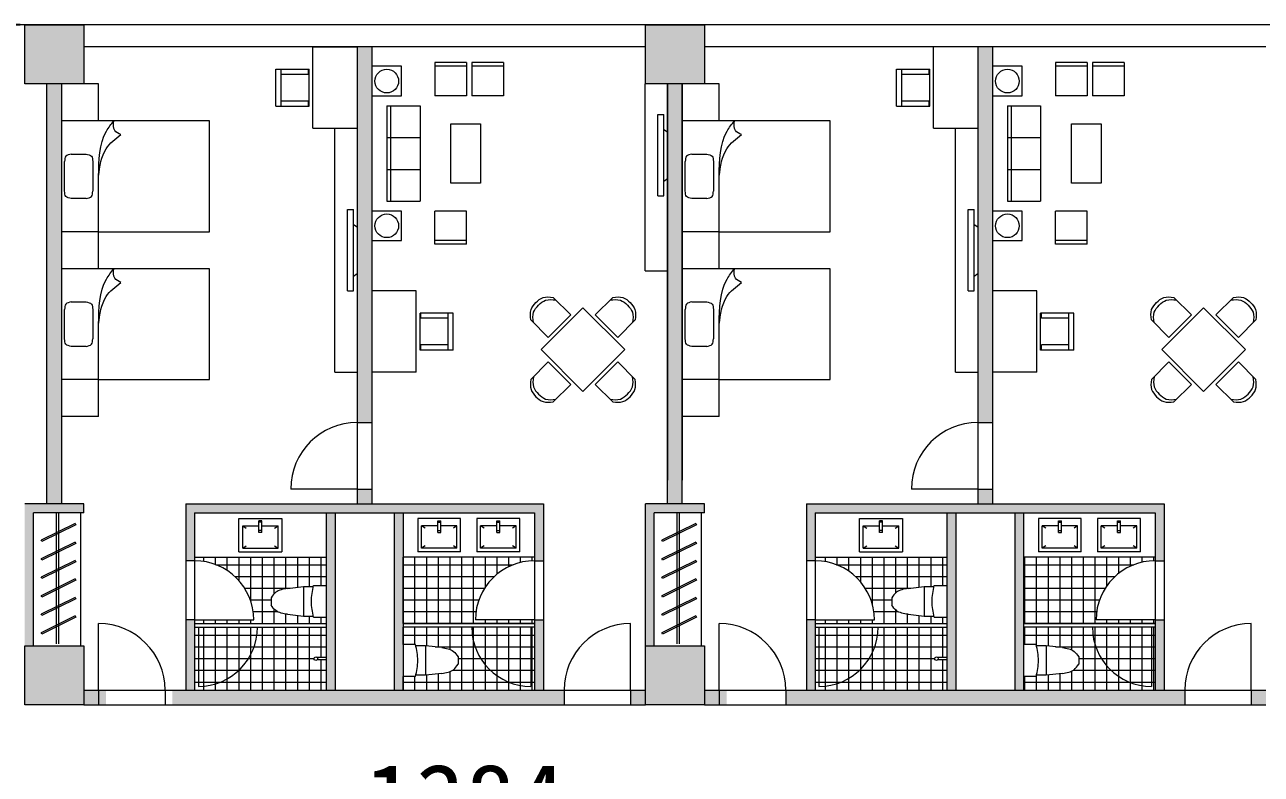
# Model space of a CAD drawing. Header units: metres. Extents: x -302 to 587, y -65 to 94.
# Drawn here: x 552.21 to 568.95, y 58.82 to 68.96 of the extents above; entities that cross this region are included whole.
import ezdxf

# ---------------------------------------------------------------- set-up
doc = ezdxf.new("R2010")
doc.units = ezdxf.units.M
doc.linetypes.add('ACAD_ISO03W100', pattern=[30, 12, -18])
doc.layers.get('0').update_dxf_attribs({"lineweight": 9})
for name, color, linetype, lineweight in [('fanghuo', 1, 'Continuous', 9), ('furniture', 3, 'Continuous', 5), ('glass', 5, 'Continuous', 5), ('hatch', 212, 'ACAD_ISO03W100', 5), ('PUB_TEXT', 7, 'Continuous', 9), ('zhuwang', 2, 'Continuous', 13)]:
    doc.layers.add(name, color=color, linetype=linetype, lineweight=lineweight)
doc.styles.add('mystyle', font='', dxfattribs={"height": 1})
doc.styles.get('mystyle').set_extended_font_data('SimSun')
doc.dimstyles.new('myyyy', dxfattribs={"dimtxt": 1, "dimasz": 0.18, "dimexe": 0.18, "dimexo": 0.0625, "dimgap": 0.09, "dimtad": 0, "dimtoh": 1, "dimdec": 3, "dimrnd": 0.001, "dimzin": 0, "dimdsep": 46, "dimtxsty": 'Standard', "dimcen": 0.09, "dimadec": 0, "dimazin": 0, "dimtfac": 1, "dimtdec": 3, "dimtofl": 0, "dimtmove": 0, "dimatfit": 3, "dimfxl": 1, "dimtolj": 1, "dimtzin": 0, "dimarcsym": 0})
pattern_1 = [(0, (469.70644, -297.11858), (0, 0.15875), []), (90, (469.70644, -297.11858), (-0.15875, 1e-17), [])]

# ---------------------------------------------------------------- blocks, each defined once
blk = doc.blocks.new('*D136')
at = {"layer": 'Defpoints', "color": 0, "ltscale": 3, "transparency": 16777216}
for p in [(529.567, 68.96), (552.214, 68.96), (578.214, 26.14)]:
    blk.add_point(p, dxfattribs=at)
at = {"layer": 'PUB_TEXT', "color": 0, "lineweight": -2, "ltscale": 3, "transparency": 16777216}
for p, q in [((552.151, 68.96), (529.387, 68.96)), ((529.567, 68.78), (529.567, 50.056)), ((529.567, 26.32), (529.567, 45.043)), ((578.151, 26.14), (529.387, 26.14))]:
    blk.add_line(p, q, dxfattribs=at)
at = {"layer": 'PUB_TEXT', "color": 0, "ltscale": 3, "transparency": 16777216}
for points in [[(529.537, 68.78), (529.597, 68.78), (529.567, 68.96)], [(529.537, 26.32), (529.597, 26.32), (529.567, 26.14)]]:
    blk.add_solid(points, dxfattribs=at)
at = {"layer": 'PUB_TEXT', "color": 0, "ltscale": 3, "transparency": 16777216, "insert": (529.567, 47.55), "char_height": 1, "attachment_point": 5, "rotation": 90}
blk.add_mtext('\\A1;42.820', dxfattribs=at)

msp = doc.modelspace()

# ---------------------------------------------------------------- hatches: boundary and pattern name
at = {"layer": 'hatch', "ltscale": 0.05}
h = msp.add_hatch(color=256, dxfattribs=at)
h.dxf.hatch_style = 1
h.paths.add_polyline_path([(553.0136, 68.9598), (553.0136, 68.9598), (552.2136, 68.9598), (552.2136, 68.1598), (553.0136, 68.1598)])
h = msp.add_hatch(color=256, dxfattribs=at)
h.dxf.hatch_style = 1
h.paths.add_polyline_path([(561.4136, 68.9598), (561.4136, 68.9598), (560.6136, 68.9598), (560.6136, 68.1598), (561.4136, 68.1598)])
h = msp.add_hatch(color=256, dxfattribs=at)
h.dxf.hatch_style = 1
h.paths.add_polyline_path([(556.9136, 68.6598), (556.7136, 68.6598), (556.7136, 63.5798), (556.9136, 63.5798)])
h.paths.add_polyline_path([(559.2336, 62.4798), (554.3936, 62.4798), (554.3936, 61.7098), (554.5136, 61.7098), (554.5136, 62.3598), (559.1136, 62.3598), (559.1136, 61.7098), (559.2336, 61.7098)])
h.paths.add_polyline_path([(556.9136, 62.6798), (556.7136, 62.6798), (556.7136, 62.4798), (556.9136, 62.4798)])
h.paths.add_polyline_path([(556.4136, 62.3598), (556.2936, 62.3598), (556.2936, 59.9598), (556.4136, 59.9598)])
h.paths.add_polyline_path([(557.3336, 62.3598), (557.2136, 62.3598), (557.2136, 59.9598), (557.3336, 59.9598)])
h.paths.add_polyline_path([(559.5136, 59.9598), (554.2136, 59.9598), (554.2136, 59.7598), (559.5136, 59.7598)])
h.paths.add_polyline_path([(554.5136, 60.9098), (554.3936, 60.9098), (554.3936, 59.9598), (554.5136, 59.9598)])
h.paths.add_polyline_path([(559.2336, 60.9098), (559.1136, 60.9098), (559.1136, 59.9598), (559.2336, 59.9598)])
h.paths.add_polyline_path([(553.3136, 59.9598), (553.0136, 59.9598), (553.0136, 59.7598), (553.3136, 59.7598)])
h.paths.add_polyline_path([(560.6136, 59.9598), (560.4136, 59.9598), (560.4136, 59.7598), (560.6136, 59.7598)])
h = msp.add_hatch(color=256, dxfattribs=at)
h.dxf.hatch_style = 1
h.paths.add_polyline_path([(565.3136, 68.6598), (565.1136, 68.6598), (565.1136, 63.5798), (565.3136, 63.5798)])
h.paths.add_polyline_path([(567.6336, 62.4798), (562.7936, 62.4798), (562.7936, 61.7098), (562.9136, 61.7098), (562.9136, 62.3598), (567.5136, 62.3598), (567.5136, 61.7098), (567.6336, 61.7098)])
h.paths.add_polyline_path([(565.3136, 62.6798), (565.1136, 62.6798), (565.1136, 62.4798), (565.3136, 62.4798)])
h.paths.add_polyline_path([(564.8136, 62.3598), (564.6936, 62.3598), (564.6936, 59.9598), (564.8136, 59.9598)])
h.paths.add_polyline_path([(565.7336, 62.3598), (565.6136, 62.3598), (565.6136, 59.9598), (565.7336, 59.9598)])
h.paths.add_polyline_path([(567.9136, 59.9598), (562.6136, 59.9598), (562.6136, 59.7598), (567.9136, 59.7598)])
h.paths.add_polyline_path([(562.9136, 60.9098), (562.7936, 60.9098), (562.7936, 59.9598), (562.9136, 59.9598)])
h.paths.add_polyline_path([(567.6336, 60.9098), (567.5136, 60.9098), (567.5136, 59.9598), (567.6336, 59.9598)])
h.paths.add_polyline_path([(561.7136, 59.9598), (561.4136, 59.9598), (561.4136, 59.7598), (561.7136, 59.7598)])
h.paths.add_polyline_path([(569.0136, 59.9598), (568.8136, 59.9598), (568.8136, 59.7598), (569.0136, 59.7598)])
h = msp.add_hatch(color=256, dxfattribs=at)
h.dxf.hatch_style = 1
h.paths.add_polyline_path([(552.7136, 68.1598), (552.5136, 68.1598), (552.5136, 62.4798), (552.7136, 62.4798)])
h.paths.add_polyline_path([(553.0136, 62.4798), (552.2136, 62.4798), (552.2136, 60.5598), (552.3336, 60.5598), (552.3336, 62.3598), (553.0136, 62.3598)])
h = msp.add_hatch(color=256, dxfattribs=at)
h.dxf.hatch_style = 1
h.paths.add_polyline_path([(561.1136, 68.1598), (560.9136, 68.1598), (560.9136, 62.4798), (561.1136, 62.4798)])
h.paths.add_polyline_path([(561.4136, 62.4798), (560.6136, 62.4798), (560.6136, 60.5598), (560.7336, 60.5598), (560.7336, 62.3598), (561.4136, 62.3598)])
h = msp.add_hatch(dxfattribs=at)
h.set_pattern_fill('NET', color=256, scale=0.05)
h.set_pattern_definition(pattern_1)
h.paths.add_polyline_path([(556.2936, 60.8098), (555.3636, 60.8098, -0.4142136), (554.5636, 60.0098), (554.5636, 60.8098), (554.5136, 60.8098), (554.5136, 59.9598), (556.2936, 59.9598), (556.2936, 60.3698), (556.1736, 60.3698, -0.7207592), (556.1286, 60.3848, -0.7207592), (556.1736, 60.3998), (556.2936, 60.3998)])
h.paths.add_polyline_path([(555.3636, 60.8098), (554.5636, 60.8098), (554.5636, 60.0098, 0.4142136)], flags=17)
edge = h.paths.add_edge_path()
edge.add_line((556.2936, 61.7598), (554.5136, 61.7598))
edge.add_line((554.5136, 61.7598), (554.5136, 61.7098))
edge.add_arc((554.5136, 60.9098), 0.8, 0, 90, ccw=False)
edge.add_line((555.3136, 60.9098), (554.5136, 60.9098))
edge.add_line((554.5136, 60.9098), (554.5136, 60.8598))
edge.add_line((554.5136, 60.8598), (556.2936, 60.8598))
edge.add_line((556.2936, 60.8598), (556.2936, 60.9448))
edge.add_line((556.2936, 60.9448), (556.1236, 60.9448))
edge.add_spline(control_points=[(556.1236, 60.9448), (556.1226, 60.9498), (556.1215, 60.9548), (556.1205, 60.9598)], knot_values=[0, 0, 0, 0, 0.0151453, 0.0151453, 0.0151453, 0.0151453], degree=3, periodic=0)
edge.add_line((556.1205, 60.9598), (555.9886, 60.9598))
edge.add_line((555.9886, 60.9598), (555.7686, 60.9848))
edge.add_spline(control_points=[(555.7686, 60.9848), (555.7112, 60.994), (555.6198, 61.0086), (555.5679, 61.0824), (555.5486, 61.1098)], knot_values=[0, 0, 0, 0, 0.1647883, 0.2622216, 0.2622216, 0.2622216, 0.2622216], degree=3, periodic=0)
edge.add_line((555.5486, 61.1098), (555.5486, 61.2098))
edge.add_spline(control_points=[(555.5486, 61.2098), (555.5679, 61.2372), (555.6198, 61.311), (555.7112, 61.3256), (555.7686, 61.3348)], knot_values=[0, 0, 0, 0, 0.0974334, 0.2622216, 0.2622216, 0.2622216, 0.2622216], degree=3, periodic=0)
edge.add_line((555.7686, 61.3348), (555.9886, 61.3598))
edge.add_line((555.9886, 61.3598), (556.1205, 61.3598))
edge.add_spline(control_points=[(556.1205, 61.3598), (556.1215, 61.3648), (556.1226, 61.3698), (556.1236, 61.3748)], knot_values=[0.4190205, 0.4190205, 0.4190205, 0.4190205, 0.4341659, 0.4341659, 0.4341659, 0.4341659], degree=3, periodic=0)
edge.add_line((556.1236, 61.3748), (556.2936, 61.3748))
edge.add_line((556.2936, 61.3748), (556.2936, 61.7598))
h = msp.add_hatch(dxfattribs=at)
h.set_pattern_fill('NET', color=256, scale=0.05)
h.set_pattern_definition(pattern_1)
h.paths.add_polyline_path([(559.0636, 60.8098), (558.2636, 60.8098, 0.4142136), (559.0636, 60.0098)], flags=17)
edge = h.paths.add_edge_path()
edge.add_line((558.2636, 60.8098), (557.3336, 60.8098))
edge.add_line((557.3336, 60.8098), (557.3336, 60.5748))
edge.add_line((557.3336, 60.5748), (557.5036, 60.5748))
edge.add_spline(control_points=[(557.5036, 60.5748), (557.5047, 60.5698), (557.5057, 60.5648), (557.5068, 60.5598)], knot_values=[0.4190205, 0.4190205, 0.4190205, 0.4190205, 0.4341659, 0.4341659, 0.4341659, 0.4341659], degree=3, periodic=0)
edge.add_line((557.5068, 60.5598), (557.6386, 60.5598))
edge.add_line((557.6386, 60.5598), (557.8586, 60.5348))
edge.add_spline(control_points=[(557.8586, 60.5348), (557.9161, 60.5256), (558.0075, 60.511), (558.0594, 60.4372), (558.0786, 60.4098)], knot_values=[0, 0, 0, 0, 0.1647883, 0.2622216, 0.2622216, 0.2622216, 0.2622216], degree=3, periodic=0)
edge.add_line((558.0786, 60.4098), (558.0786, 60.3098))
edge.add_spline(control_points=[(558.0786, 60.3098), (558.0594, 60.2824), (558.0075, 60.2086), (557.9161, 60.194), (557.8586, 60.1848)], knot_values=[0, 0, 0, 0, 0.0974334, 0.2622216, 0.2622216, 0.2622216, 0.2622216], degree=3, periodic=0)
edge.add_line((557.8586, 60.1848), (557.6386, 60.1598))
edge.add_line((557.6386, 60.1598), (557.5068, 60.1598))
edge.add_spline(control_points=[(557.5068, 60.1598), (557.5057, 60.1548), (557.5047, 60.1498), (557.5036, 60.1448)], knot_values=[0, 0, 0, 0, 0.0151453, 0.0151453, 0.0151453, 0.0151453], degree=3, periodic=0)
edge.add_line((557.5036, 60.1448), (557.3336, 60.1448))
edge.add_line((557.3336, 60.1448), (557.3336, 59.9598))
edge.add_line((557.3336, 59.9598), (559.1136, 59.9598))
edge.add_line((559.1136, 59.9598), (559.1136, 60.8098))
edge.add_line((559.1136, 60.8098), (559.0636, 60.8098))
edge.add_line((559.0636, 60.8098), (559.0636, 60.0098))
edge.add_arc((559.0636, 60.8098), 0.8, 180, 270, ccw=False)
h.paths.add_polyline_path([(559.1136, 61.7098), (559.1136, 61.7598), (557.3336, 61.7598), (557.3336, 60.8598), (559.1136, 60.8598), (559.1136, 60.9098), (558.3136, 60.9098, -0.4142136)])
h = msp.add_hatch(dxfattribs=at)
h.set_pattern_fill('NET', color=256, scale=0.05)
h.set_pattern_definition(pattern_1)
h.paths.add_polyline_path([(564.6936, 60.8098), (563.7636, 60.8098, -0.4142136), (562.9636, 60.0098), (562.9636, 60.8098), (562.9136, 60.8098), (562.9136, 59.9598), (564.6936, 59.9598), (564.6936, 60.3698), (564.5736, 60.3698, -0.7207592), (564.5286, 60.3848, -0.7207592), (564.5736, 60.3998), (564.6936, 60.3998)])
h.paths.add_polyline_path([(563.7636, 60.8098), (562.9636, 60.8098), (562.9636, 60.0098, 0.4142136)], flags=17)
edge = h.paths.add_edge_path()
edge.add_line((564.6936, 61.7598), (562.9136, 61.7598))
edge.add_line((562.9136, 61.7598), (562.9136, 61.7098))
edge.add_arc((562.9136, 60.9098), 0.8, 0, 90, ccw=False)
edge.add_line((563.7136, 60.9098), (562.9136, 60.9098))
edge.add_line((562.9136, 60.9098), (562.9136, 60.8598))
edge.add_line((562.9136, 60.8598), (564.6936, 60.8598))
edge.add_line((564.6936, 60.8598), (564.6936, 60.9448))
edge.add_line((564.6936, 60.9448), (564.5236, 60.9448))
edge.add_spline(control_points=[(564.5236, 60.9448), (564.5226, 60.9498), (564.5215, 60.9548), (564.5205, 60.9598)], knot_values=[0, 0, 0, 0, 0.0151453, 0.0151453, 0.0151453, 0.0151453], degree=3, periodic=0)
edge.add_line((564.5205, 60.9598), (564.3886, 60.9598))
edge.add_line((564.3886, 60.9598), (564.1686, 60.9848))
edge.add_spline(control_points=[(564.1686, 60.9848), (564.1112, 60.994), (564.0198, 61.0086), (563.9679, 61.0824), (563.9486, 61.1098)], knot_values=[0, 0, 0, 0, 0.1647883, 0.2622216, 0.2622216, 0.2622216, 0.2622216], degree=3, periodic=0)
edge.add_line((563.9486, 61.1098), (563.9486, 61.2098))
edge.add_spline(control_points=[(563.9486, 61.2098), (563.9679, 61.2372), (564.0198, 61.311), (564.1112, 61.3256), (564.1686, 61.3348)], knot_values=[0, 0, 0, 0, 0.0974334, 0.2622216, 0.2622216, 0.2622216, 0.2622216], degree=3, periodic=0)
edge.add_line((564.1686, 61.3348), (564.3886, 61.3598))
edge.add_line((564.3886, 61.3598), (564.5205, 61.3598))
edge.add_spline(control_points=[(564.5205, 61.3598), (564.5215, 61.3648), (564.5226, 61.3698), (564.5236, 61.3748)], knot_values=[0.4190205, 0.4190205, 0.4190205, 0.4190205, 0.4341659, 0.4341659, 0.4341659, 0.4341659], degree=3, periodic=0)
edge.add_line((564.5236, 61.3748), (564.6936, 61.3748))
edge.add_line((564.6936, 61.3748), (564.6936, 61.7598))
h = msp.add_hatch(dxfattribs=at)
h.set_pattern_fill('NET', color=256, scale=0.05)
h.set_pattern_definition(pattern_1)
h.paths.add_polyline_path([(567.5136, 61.7098), (567.5136, 61.7598), (565.7336, 61.7598), (565.7336, 60.8598), (567.5136, 60.8598), (567.5136, 60.9098), (566.7136, 60.9098, -0.4142136)])
edge = h.paths.add_edge_path()
edge.add_line((566.6636, 60.8098), (565.7336, 60.8098))
edge.add_line((565.7336, 60.8098), (565.7336, 60.5748))
edge.add_line((565.7336, 60.5748), (565.9036, 60.5748))
edge.add_spline(control_points=[(565.9036, 60.5748), (565.9047, 60.5698), (565.9057, 60.5648), (565.9068, 60.5598)], knot_values=[0.4190205, 0.4190205, 0.4190205, 0.4190205, 0.4341659, 0.4341659, 0.4341659, 0.4341659], degree=3, periodic=0)
edge.add_line((565.9068, 60.5598), (566.0386, 60.5598))
edge.add_line((566.0386, 60.5598), (566.2586, 60.5348))
edge.add_spline(control_points=[(566.2586, 60.5348), (566.3161, 60.5256), (566.4075, 60.511), (566.4594, 60.4372), (566.4786, 60.4098)], knot_values=[0, 0, 0, 0, 0.1647883, 0.2622216, 0.2622216, 0.2622216, 0.2622216], degree=3, periodic=0)
edge.add_line((566.4786, 60.4098), (566.4786, 60.3098))
edge.add_spline(control_points=[(566.4786, 60.3098), (566.4594, 60.2824), (566.4075, 60.2086), (566.3161, 60.194), (566.2586, 60.1848)], knot_values=[0, 0, 0, 0, 0.0974334, 0.2622216, 0.2622216, 0.2622216, 0.2622216], degree=3, periodic=0)
edge.add_line((566.2586, 60.1848), (566.0386, 60.1598))
edge.add_line((566.0386, 60.1598), (565.9068, 60.1598))
edge.add_spline(control_points=[(565.9068, 60.1598), (565.9057, 60.1548), (565.9047, 60.1498), (565.9036, 60.1448)], knot_values=[0, 0, 0, 0, 0.0151453, 0.0151453, 0.0151453, 0.0151453], degree=3, periodic=0)
edge.add_line((565.9036, 60.1448), (565.7336, 60.1448))
edge.add_line((565.7336, 60.1448), (565.7336, 59.9598))
edge.add_line((565.7336, 59.9598), (567.5136, 59.9598))
edge.add_line((567.5136, 59.9598), (567.5136, 60.8098))
edge.add_line((567.5136, 60.8098), (567.4636, 60.8098))
edge.add_line((567.4636, 60.8098), (567.4636, 60.0098))
edge.add_arc((567.4636, 60.8098), 0.8, 180, 270, ccw=False)
h.paths.add_polyline_path([(567.4636, 60.8098), (566.6636, 60.8098, 0.4142136), (567.4636, 60.0098)], flags=17)
h = msp.add_hatch(color=256, dxfattribs=at)
h.dxf.hatch_style = 1
h.paths.add_polyline_path([(553.0136, 60.5598), (553.0136, 60.5598), (552.2136, 60.5598), (552.2136, 59.7598), (553.0136, 59.7598)])
h = msp.add_hatch(color=256, dxfattribs=at)
h.dxf.hatch_style = 1
h.paths.add_polyline_path([(561.4136, 60.5598), (561.4136, 60.5598), (560.6136, 60.5598), (560.6136, 59.7598), (561.4136, 59.7598)])
h = msp.add_hatch(color=256, dxfattribs=at)
h.dxf.hatch_style = 1
h.paths.add_polyline_path([(567.9136, 59.9598), (562.5136, 59.9598), (562.5136, 59.7598), (567.9136, 59.7598)])

# ---------------------------------------------------------------- linework, layer by layer
at = {"ltscale": 0.05}
for p, q in [((560.6136, 68.9598), (553.0136, 68.9598)), ((569.0136, 68.9598), (561.4136, 68.9598)), ((560.6136, 68.6598), (553.0136, 68.6598)), ((556.1136, 68.6598), (556.7136, 68.6598)), ((556.7136, 68.6598), (556.7136, 62.4798)), ((556.9136, 68.6598), (556.9136, 62.4798)), ((569.0136, 68.6598), (561.4136, 68.6598)), ((565.1136, 68.6598), (565.1136, 62.4798)), ((565.3136, 68.6598), (565.3136, 62.4798)), ((552.5136, 62.4798), (552.5136, 68.1598)), ((552.7136, 62.4798), (552.7136, 68.1598)), ((560.9136, 62.4798), (560.9136, 68.1598)), ((560.9136, 68.1598), (560.9136, 62.7998)), ((561.1136, 62.4798), (561.1136, 68.1598)), ((561.1136, 68.1598), (561.1136, 62.7998)), ((556.9136, 66.4401), (556.9136, 66.0401)), ((565.3136, 66.4401), (565.3136, 66.0401)), ((556.7136, 63.5798), (556.9136, 63.5798)), ((565.1136, 63.5798), (565.3136, 63.5798)), ((556.7136, 62.6798), (556.9136, 62.6798)), ((565.1136, 62.6798), (565.3136, 62.6798)), ((553.0136, 62.4798), (552.2136, 62.4798)), ((553.0136, 62.3598), (553.0136, 62.4798)), ((554.3936, 62.4798), (554.3936, 59.9598)), ((554.3936, 62.4798), (559.2336, 62.4798)), ((559.2336, 62.4798), (559.2336, 59.9598)), ((560.6136, 60.5598), (560.6136, 62.4798)), ((561.4136, 62.4798), (560.6136, 62.4798)), ((561.4136, 62.3598), (561.4136, 62.4798)), ((562.7936, 62.4798), (562.7936, 59.9598)), ((562.7936, 62.4798), (567.6336, 62.4798)), ((567.6336, 62.4798), (567.6336, 59.9598)), ((552.3336, 60.5598), (552.3336, 62.3598)), ((553.0136, 62.3598), (552.3336, 62.3598)), ((554.5136, 62.3598), (559.1136, 62.3598)), ((554.5136, 62.3598), (554.5136, 59.9598)), ((556.2936, 62.3598), (556.2936, 59.9598)), ((556.4136, 62.3598), (556.4136, 59.9598)), ((557.2136, 62.3598), (557.2136, 59.9598)), ((557.3336, 62.3598), (557.3336, 59.9598)), ((559.1136, 62.3598), (559.1136, 59.9598)), ((560.7336, 60.5598), (560.7336, 62.3598)), ((561.4136, 62.3598), (560.7336, 62.3598)), ((562.9136, 62.3598), (567.5136, 62.3598)), ((562.9136, 62.3598), (562.9136, 59.9598)), ((564.6936, 62.3598), (564.6936, 59.9598)), ((564.8136, 62.3598), (564.8136, 59.9598)), ((565.6136, 62.3598), (565.6136, 59.9598)), ((565.7336, 62.3598), (565.7336, 59.9598)), ((567.5136, 62.3598), (567.5136, 59.9598)), ((554.5136, 61.7098), (554.3936, 61.7098)), ((559.1136, 61.7098), (559.2336, 61.7098)), ((562.9136, 61.7098), (562.7936, 61.7098)), ((567.5136, 61.7098), (567.6336, 61.7098)), ((554.5136, 60.9098), (554.3936, 60.9098)), ((554.5136, 60.8598), (556.2936, 60.8598)), ((554.5136, 60.8098), (556.2936, 60.8098)), ((559.1136, 60.8598), (557.3336, 60.8598)), ((559.1136, 60.8098), (557.3336, 60.8098)), ((559.1136, 60.9098), (559.2336, 60.9098)), ((562.9136, 60.9098), (562.7936, 60.9098)), ((562.9136, 60.8598), (564.6936, 60.8598)), ((562.9136, 60.8098), (564.6936, 60.8098)), ((567.5136, 60.8598), (565.7336, 60.8598)), ((567.5136, 60.8098), (565.7336, 60.8098)), ((567.5136, 60.9098), (567.6336, 60.9098)), ((553.0136, 59.9598), (560.6136, 59.9598)), ((553.2136, 59.9598), (553.2136, 59.7598)), ((554.1136, 59.9598), (554.1136, 59.7598)), ((559.5136, 59.9598), (559.5136, 59.7598)), ((560.4136, 59.9598), (560.4136, 59.7598)), ((561.4136, 59.9598), (569.0136, 59.9598)), ((561.6136, 59.9598), (561.6136, 59.7598)), ((562.5136, 59.9598), (562.5136, 59.7598)), ((567.9136, 59.9598), (567.9136, 59.7598)), ((568.8136, 59.9598), (568.8136, 59.7598)), ((553.0136, 59.7598), (560.6136, 59.7598)), ((561.4136, 59.7598), (569.0136, 59.7598))]:
    msp.add_line(p, q, dxfattribs=at)
at = {"layer": 'fanghuo', "ltscale": 3}
msp.add_line((586.6136, 68.9598), (543.8136, 68.9598), dxfattribs=at)
at = {"layer": 'furniture', "ltscale": 0.05}
for p, q in [((556.1136, 67.5598), (556.1136, 68.6598)), ((564.5136, 67.5598), (564.5136, 68.6598)), ((555.6136, 67.8598), (555.6136, 68.3598)), ((555.6136, 68.3598), (556.0636, 68.3598)), ((555.6836, 67.8598), (555.6836, 68.3598)), ((555.6836, 68.2898), (556.0536, 68.2898)), ((556.0536, 68.2898), (556.0536, 68.3598)), ((556.0636, 67.8598), (556.0636, 68.3598)), ((557.3136, 68.3976), (556.9136, 68.3976)), ((557.3136, 67.9976), (557.3136, 68.3976)), ((557.7636, 68.4476), (557.7636, 67.9976)), ((558.1936, 68.4476), (557.7636, 68.4476)), ((558.1936, 68.3976), (557.7636, 68.3976)), ((558.1936, 68.4476), (558.1936, 67.9976)), ((558.2636, 68.4476), (558.2636, 67.9976)), ((558.6936, 68.4476), (558.2636, 68.4476)), ((558.6936, 68.3976), (558.2636, 68.3976)), ((558.6936, 68.4476), (558.6936, 67.9976)), ((564.0136, 67.8598), (564.0136, 68.3598)), ((564.0136, 68.3598), (564.4636, 68.3598)), ((564.0836, 67.8598), (564.0836, 68.3598)), ((564.0836, 68.2898), (564.4536, 68.2898)), ((564.4536, 68.2898), (564.4536, 68.3598)), ((564.4636, 67.8598), (564.4636, 68.3598)), ((565.7136, 68.3976), (565.3136, 68.3976)), ((565.7136, 67.9976), (565.7136, 68.3976)), ((566.1636, 68.4476), (566.1636, 67.9976)), ((566.5936, 68.4476), (566.1636, 68.4476)), ((566.5936, 68.3976), (566.1636, 68.3976)), ((566.5936, 68.4476), (566.5936, 67.9976)), ((566.6636, 68.4476), (566.6636, 67.9976)), ((567.0936, 68.4476), (566.6636, 68.4476)), ((567.0936, 68.3976), (566.6636, 68.3976)), ((567.0936, 68.4476), (567.0936, 67.9976)), ((553.2136, 68.1598), (552.7136, 68.1598)), ((553.2136, 67.6598), (553.2136, 68.1598)), ((560.6117, 65.6298), (560.6117, 68.1598)), ((561.6136, 68.1598), (561.1136, 68.1598)), ((561.6136, 67.6598), (561.6136, 68.1598)), ((556.9136, 67.9976), (557.3136, 67.9976)), ((558.1936, 67.9976), (557.7636, 67.9976)), ((558.6936, 67.9976), (558.2636, 67.9976)), ((565.3136, 67.9976), (565.7136, 67.9976)), ((566.5936, 67.9976), (566.1636, 67.9976)), ((567.0936, 67.9976), (566.6636, 67.9976)), ((555.6136, 67.8598), (556.0636, 67.8598)), ((555.6836, 67.9298), (556.0536, 67.9298)), ((556.0536, 67.8598), (556.0536, 67.9298)), ((557.1136, 67.8638), (557.5636, 67.8638)), ((557.1136, 67.8638), (557.1136, 67.4338)), ((557.1636, 67.8638), (557.1636, 67.4338)), ((557.5636, 67.8638), (557.5636, 67.4338)), ((564.0136, 67.8598), (564.4636, 67.8598)), ((564.0836, 67.9298), (564.4536, 67.9298)), ((564.4536, 67.8598), (564.4536, 67.9298)), ((565.5136, 67.8638), (565.9636, 67.8638)), ((565.5136, 67.8638), (565.5136, 67.4338)), ((565.5636, 67.8638), (565.5636, 67.4338)), ((565.9636, 67.8638), (565.9636, 67.4338)), ((554.7136, 67.6598), (552.7136, 67.6598)), ((554.7136, 66.1598), (554.7136, 67.6598)), ((557.9821, 67.6188), (558.3821, 67.6188)), ((557.9821, 66.8188), (557.9821, 67.6188)), ((558.3821, 67.6188), (558.3821, 66.8188)), ((560.7836, 66.645), (560.7836, 67.745)), ((560.7836, 67.745), (560.8636, 67.745)), ((560.8636, 66.645), (560.8636, 67.745)), ((563.1136, 67.6598), (561.1136, 67.6598)), ((563.1136, 66.1598), (563.1136, 67.6598)), ((566.3821, 67.6188), (566.7821, 67.6188)), ((566.3821, 66.8188), (566.3821, 67.6188)), ((566.7821, 67.6188), (566.7821, 66.8188)), ((556.1136, 67.5598), (556.7136, 67.5598)), ((556.4117, 64.2598), (556.4117, 67.5598)), ((560.8627, 67.545), (560.9136, 67.51)), ((564.5136, 67.5598), (565.1136, 67.5598)), ((564.8117, 64.2598), (564.8117, 67.5598)), ((557.1136, 67.4338), (557.5636, 67.4338)), ((557.1136, 67.4338), (557.1136, 67.0038)), ((557.1136, 67.4338), (557.5636, 67.4338)), ((557.1636, 67.4338), (557.1636, 67.0038)), ((557.5636, 67.4338), (557.5636, 67.0038)), ((565.5136, 67.4338), (565.9636, 67.4338)), ((565.5136, 67.4338), (565.5136, 67.0038)), ((565.5136, 67.4338), (565.9636, 67.4338)), ((565.5636, 67.4338), (565.5636, 67.0038)), ((565.9636, 67.4338), (565.9636, 67.0038)), ((552.8436, 67.2098), (553.0436, 67.2098)), ((561.2436, 67.2098), (561.4436, 67.2098)), ((552.7536, 66.7098), (552.7536, 67.1098)), ((553.1336, 67.1098), (553.1336, 66.7098)), ((557.1136, 67.0038), (557.5636, 67.0038)), ((557.1136, 67.0038), (557.5636, 67.0038)), ((557.1136, 67.0038), (557.1136, 66.5738)), ((557.1636, 67.0038), (557.1636, 66.5738)), ((557.5636, 67.0038), (557.5636, 66.5738)), ((561.1536, 66.7098), (561.1536, 67.1098)), ((561.5336, 67.1098), (561.5336, 66.7098)), ((565.5136, 67.0038), (565.9636, 67.0038)), ((565.5136, 67.0038), (565.9636, 67.0038)), ((565.5136, 67.0038), (565.5136, 66.5738)), ((565.5636, 67.0038), (565.5636, 66.5738)), ((565.9636, 67.0038), (565.9636, 66.5738)), ((553.2136, 66.1598), (553.2136, 66.9098)), ((558.3821, 66.8188), (557.9821, 66.8188)), ((560.8627, 66.845), (560.9136, 66.8799)), ((561.6136, 66.1598), (561.6136, 66.9098)), ((566.7821, 66.8188), (566.3821, 66.8188)), ((553.0436, 66.6098), (552.8436, 66.6098)), ((560.7836, 66.645), (560.8636, 66.645)), ((561.4436, 66.6098), (561.2436, 66.6098)), ((556.5836, 65.36), (556.5836, 66.46)), ((556.5836, 66.46), (556.6636, 66.46)), ((556.6636, 65.36), (556.6636, 66.46)), ((557.1136, 66.5738), (557.5636, 66.5738)), ((564.9836, 65.36), (564.9836, 66.46)), ((564.9836, 66.46), (565.0636, 66.46)), ((565.0636, 65.36), (565.0636, 66.46)), ((565.5136, 66.5738), (565.9636, 66.5738)), ((557.3136, 66.4401), (556.9136, 66.4401)), ((557.3136, 66.0401), (557.3136, 66.4401)), ((558.1936, 66.4401), (557.7636, 66.4401)), ((557.7636, 65.9901), (557.7636, 66.4401)), ((558.1936, 65.9901), (558.1936, 66.4401)), ((565.7136, 66.4401), (565.3136, 66.4401)), ((565.7136, 66.0401), (565.7136, 66.4401)), ((566.5936, 66.4401), (566.1636, 66.4401)), ((566.1636, 65.9901), (566.1636, 66.4401)), ((566.5936, 65.9901), (566.5936, 66.4401)), ((553.2136, 66.1598), (552.7136, 66.1598)), ((553.2136, 65.6598), (553.2136, 66.1598)), ((553.2136, 66.1598), (554.7136, 66.1598)), ((556.6627, 66.26), (556.7136, 66.225)), ((561.6136, 66.1598), (561.1136, 66.1598)), ((561.6136, 65.6598), (561.6136, 66.1598)), ((561.6136, 66.1598), (563.1136, 66.1598)), ((565.0627, 66.26), (565.1136, 66.225)), ((556.9136, 66.0401), (557.3136, 66.0401)), ((558.1936, 66.0401), (557.7636, 66.0401)), ((558.1936, 65.9901), (557.7636, 65.9901)), ((565.3136, 66.0401), (565.7136, 66.0401)), ((566.5936, 66.0401), (566.1636, 66.0401)), ((566.5936, 65.9901), (566.1636, 65.9901)), ((554.7136, 65.6598), (552.7136, 65.6598)), ((554.7136, 64.1598), (554.7136, 65.6598)), ((560.6117, 65.6298), (560.9117, 65.6298)), ((563.1136, 65.6598), (561.1136, 65.6598)), ((563.1136, 64.1598), (563.1136, 65.6598)), ((556.6627, 65.56), (556.7136, 65.5949)), ((565.0627, 65.56), (565.1136, 65.5949)), ((556.5836, 65.36), (556.6636, 65.36)), ((557.5136, 65.3598), (556.9136, 65.3598)), ((557.5136, 64.2598), (557.5136, 65.3598)), ((559.3665, 65.2725), (559.6034, 65.0356)), ((560.1726, 65.2725), (559.9357, 65.0356)), ((564.9836, 65.36), (565.0636, 65.36)), ((565.9136, 65.3598), (565.3136, 65.3598)), ((565.9136, 64.2598), (565.9136, 65.3598)), ((567.7665, 65.2725), (568.0034, 65.0356)), ((568.5726, 65.2725), (568.3357, 65.0356)), ((552.7536, 64.7098), (552.7536, 65.1098)), ((552.8436, 65.2098), (553.0436, 65.2098)), ((553.1336, 65.1098), (553.1336, 64.7098)), ((559.7695, 65.1311), (559.2038, 64.5654)), ((560.3352, 64.5654), (559.7695, 65.1311)), ((561.1536, 64.7098), (561.1536, 65.1098)), ((561.2436, 65.2098), (561.4436, 65.2098)), ((561.5336, 65.1098), (561.5336, 64.7098)), ((568.1695, 65.1311), (567.6038, 64.5654)), ((568.7352, 64.5654), (568.1695, 65.1311)), ((558.0136, 65.0598), (557.5636, 65.0598)), ((557.5636, 64.5598), (557.5636, 65.0598)), ((557.5736, 64.9898), (557.5736, 65.0598)), ((557.9436, 64.9898), (557.5736, 64.9898)), ((557.9436, 64.5598), (557.9436, 65.0598)), ((558.0136, 64.5598), (558.0136, 65.0598)), ((559.0624, 64.9684), (559.2993, 64.7315)), ((559.6034, 65.0356), (559.2993, 64.7315)), ((560.2398, 64.7315), (559.9357, 65.0356)), ((560.4766, 64.9684), (560.2398, 64.7315)), ((566.4136, 65.0598), (565.9636, 65.0598)), ((565.9636, 64.5598), (565.9636, 65.0598)), ((565.9736, 64.9898), (565.9736, 65.0598)), ((566.3436, 64.9898), (565.9736, 64.9898)), ((566.3436, 64.5598), (566.3436, 65.0598)), ((566.4136, 64.5598), (566.4136, 65.0598)), ((567.4624, 64.9684), (567.6993, 64.7315)), ((568.0034, 65.0356), (567.6993, 64.7315)), ((568.6398, 64.7315), (568.3357, 65.0356)), ((568.8766, 64.9684), (568.6398, 64.7315)), ((553.2136, 64.1598), (553.2136, 64.9098)), ((561.6136, 64.1598), (561.6136, 64.9098)), ((553.0436, 64.6098), (552.8436, 64.6098)), ((557.9436, 64.6298), (557.5736, 64.6298)), ((557.5736, 64.5598), (557.5736, 64.6298)), ((561.4436, 64.6098), (561.2436, 64.6098)), ((566.3436, 64.6298), (565.9736, 64.6298)), ((565.9736, 64.5598), (565.9736, 64.6298)), ((558.0136, 64.5598), (557.5636, 64.5598)), ((559.2038, 64.5654), (559.7695, 63.9997)), ((559.7695, 63.9997), (560.3352, 64.5654)), ((566.4136, 64.5598), (565.9636, 64.5598)), ((567.6038, 64.5654), (568.1695, 63.9997)), ((568.1695, 63.9997), (568.7352, 64.5654)), ((559.0624, 64.1623), (559.2993, 64.3992)), ((559.6034, 64.0951), (559.2993, 64.3992)), ((560.2398, 64.3992), (559.9357, 64.0951)), ((560.4766, 64.1623), (560.2398, 64.3992)), ((567.4624, 64.1623), (567.6993, 64.3992)), ((568.0034, 64.0951), (567.6993, 64.3992)), ((568.6398, 64.3992), (568.3357, 64.0951)), ((568.8766, 64.1623), (568.6398, 64.3992)), ((553.2136, 64.1598), (552.7136, 64.1598)), ((553.2136, 63.6598), (553.2136, 64.1598)), ((553.2136, 64.1598), (554.7136, 64.1598)), ((556.4117, 64.2598), (556.7136, 64.2598)), ((557.5136, 64.2598), (556.9136, 64.2598)), ((561.6136, 64.1598), (561.1136, 64.1598)), ((561.6136, 63.6598), (561.6136, 64.1598)), ((561.6136, 64.1598), (563.1136, 64.1598)), ((564.8117, 64.2598), (565.1136, 64.2598)), ((565.9136, 64.2598), (565.3136, 64.2598)), ((559.3665, 63.8583), (559.6034, 64.0951)), ((560.1726, 63.8583), (559.9357, 64.0951)), ((567.7665, 63.8583), (568.0034, 64.0951)), ((568.5726, 63.8583), (568.3357, 64.0951)), ((553.2136, 63.6598), (552.7136, 63.6598)), ((561.6136, 63.6598), (561.1136, 63.6598)), ((552.6436, 60.5839), (552.6436, 62.3598)), ((552.6736, 60.5839), (552.6736, 62.3598)), ((552.9736, 60.5598), (552.9736, 62.3598)), ((555.1136, 62.2798), (555.6936, 62.2798)), ((555.1136, 61.8298), (555.1136, 62.2798)), ((555.6936, 62.2798), (555.6936, 61.8298)), ((558.1136, 62.2798), (557.5336, 62.2798)), ((557.5336, 62.2798), (557.5336, 61.8298)), ((558.1136, 61.8298), (558.1136, 62.2798)), ((558.9136, 62.2798), (558.3336, 62.2798)), ((558.3336, 62.2798), (558.3336, 61.8298)), ((558.9136, 61.8298), (558.9136, 62.2798)), ((561.0436, 60.5839), (561.0436, 62.3598)), ((561.0736, 60.5839), (561.0736, 62.3598)), ((561.3736, 60.5598), (561.3736, 62.3598)), ((563.5136, 62.2798), (564.0936, 62.2798)), ((563.5136, 61.8298), (563.5136, 62.2798)), ((564.0936, 62.2798), (564.0936, 61.8298)), ((566.5136, 62.2798), (565.9336, 62.2798)), ((565.9336, 62.2798), (565.9336, 61.8298)), ((566.5136, 61.8298), (566.5136, 62.2798)), ((567.3136, 62.2798), (566.7336, 62.2798)), ((566.7336, 62.2798), (566.7336, 61.8298)), ((567.3136, 61.8298), (567.3136, 62.2798)), ((552.8957, 62.2128), (552.4359, 61.9865)), ((552.9046, 62.195), (552.4449, 61.9686)), ((552.8957, 62.2128), (552.9046, 62.195)), ((555.1636, 61.8798), (555.1636, 62.1798)), ((555.1636, 62.1798), (555.3836, 62.1798)), ((555.1636, 62.1798), (555.2116, 62.1498)), ((555.3836, 62.0898), (555.3836, 62.2498)), ((555.4236, 62.2498), (555.3836, 62.2498)), ((555.4236, 62.2298), (555.3836, 62.2298)), ((555.4236, 62.1198), (555.3836, 62.1198)), ((555.4236, 62.0898), (555.4236, 62.2498)), ((555.4236, 62.1798), (555.6436, 62.1798)), ((555.5956, 62.1498), (555.6436, 62.1798)), ((555.6436, 61.8798), (555.6436, 62.1798)), ((557.5836, 61.8798), (557.5836, 62.1798)), ((557.8036, 62.1798), (557.5836, 62.1798)), ((557.6316, 62.1498), (557.5836, 62.1798)), ((557.8036, 62.0898), (557.8036, 62.2498)), ((557.8036, 62.2498), (557.8436, 62.2498)), ((557.8036, 62.2298), (557.8436, 62.2298)), ((557.8036, 62.1198), (557.8436, 62.1198)), ((557.8436, 62.0898), (557.8436, 62.2498)), ((558.0636, 62.1798), (557.8436, 62.1798)), ((558.0636, 62.1798), (558.0156, 62.1498)), ((558.0636, 61.8798), (558.0636, 62.1798)), ((558.3836, 61.8798), (558.3836, 62.1798)), ((558.6036, 62.1798), (558.3836, 62.1798)), ((558.4316, 62.1498), (558.3836, 62.1798)), ((558.6036, 62.0898), (558.6036, 62.2498)), ((558.6036, 62.2498), (558.6436, 62.2498)), ((558.6036, 62.2298), (558.6436, 62.2298)), ((558.6036, 62.1198), (558.6436, 62.1198)), ((558.6436, 62.0898), (558.6436, 62.2498)), ((558.8636, 62.1798), (558.6436, 62.1798)), ((558.8636, 62.1798), (558.8156, 62.1498)), ((558.8636, 61.8798), (558.8636, 62.1798)), ((561.2957, 62.2128), (560.8359, 61.9865)), ((561.3046, 62.195), (560.8449, 61.9686)), ((561.2957, 62.2128), (561.3046, 62.195)), ((563.5636, 61.8798), (563.5636, 62.1798)), ((563.5636, 62.1798), (563.7836, 62.1798)), ((563.5636, 62.1798), (563.6116, 62.1498)), ((563.7836, 62.0898), (563.7836, 62.2498)), ((563.8236, 62.2498), (563.7836, 62.2498)), ((563.8236, 62.2298), (563.7836, 62.2298)), ((563.8236, 62.1198), (563.7836, 62.1198)), ((563.8236, 62.0898), (563.8236, 62.2498)), ((563.8236, 62.1798), (564.0436, 62.1798)), ((563.9956, 62.1498), (564.0436, 62.1798)), ((564.0436, 61.8798), (564.0436, 62.1798)), ((565.9836, 61.8798), (565.9836, 62.1798)), ((566.2036, 62.1798), (565.9836, 62.1798)), ((566.0316, 62.1498), (565.9836, 62.1798)), ((566.2036, 62.0898), (566.2036, 62.2498)), ((566.2036, 62.2498), (566.2436, 62.2498)), ((566.2036, 62.2298), (566.2436, 62.2298)), ((566.2036, 62.1198), (566.2436, 62.1198)), ((566.2436, 62.0898), (566.2436, 62.2498)), ((566.4636, 62.1798), (566.2436, 62.1798)), ((566.4636, 62.1798), (566.4156, 62.1498)), ((566.4636, 61.8798), (566.4636, 62.1798)), ((566.7836, 61.8798), (566.7836, 62.1798)), ((567.0036, 62.1798), (566.7836, 62.1798)), ((566.8316, 62.1498), (566.7836, 62.1798)), ((567.0036, 62.0898), (567.0036, 62.2498)), ((567.0036, 62.2498), (567.0436, 62.2498)), ((567.0036, 62.2298), (567.0436, 62.2298)), ((567.0036, 62.1198), (567.0436, 62.1198)), ((567.0436, 62.0898), (567.0436, 62.2498)), ((567.2636, 62.1798), (567.0436, 62.1798)), ((567.2636, 62.1798), (567.2156, 62.1498)), ((567.2636, 61.8798), (567.2636, 62.1798)), ((552.4449, 61.9686), (552.4359, 61.9865)), ((552.8957, 61.9628), (552.4359, 61.7365)), ((552.9046, 61.945), (552.4449, 61.7186)), ((552.8957, 61.9628), (552.9046, 61.945)), ((555.4236, 62.0898), (555.3836, 62.0898)), ((557.8036, 62.0898), (557.8436, 62.0898)), ((558.6036, 62.0898), (558.6436, 62.0898)), ((560.8449, 61.9686), (560.8359, 61.9865)), ((561.2957, 61.9628), (560.8359, 61.7365)), ((561.3046, 61.945), (560.8449, 61.7186)), ((561.2957, 61.9628), (561.3046, 61.945)), ((563.8236, 62.0898), (563.7836, 62.0898)), ((566.2036, 62.0898), (566.2436, 62.0898)), ((567.0036, 62.0898), (567.0436, 62.0898)), ((554.5136, 61.7598), (556.2936, 61.7598)), ((555.1136, 61.8298), (555.6936, 61.8298)), ((555.1636, 61.8798), (555.2116, 61.9098)), ((555.1636, 61.8798), (555.6436, 61.8798)), ((555.5956, 61.9098), (555.6436, 61.8798)), ((559.1136, 61.7598), (557.3336, 61.7598)), ((558.1136, 61.8298), (557.5336, 61.8298)), ((557.6316, 61.9098), (557.5836, 61.8798)), ((558.0636, 61.8798), (557.5836, 61.8798)), ((558.0636, 61.8798), (558.0156, 61.9098)), ((558.9136, 61.8298), (558.3336, 61.8298)), ((558.4316, 61.9098), (558.3836, 61.8798)), ((558.8636, 61.8798), (558.3836, 61.8798)), ((558.8636, 61.8798), (558.8156, 61.9098)), ((562.9136, 61.7598), (564.6936, 61.7598)), ((563.5136, 61.8298), (564.0936, 61.8298)), ((563.5636, 61.8798), (563.6116, 61.9098)), ((563.5636, 61.8798), (564.0436, 61.8798)), ((563.9956, 61.9098), (564.0436, 61.8798)), ((567.5136, 61.7598), (565.7336, 61.7598)), ((566.5136, 61.8298), (565.9336, 61.8298)), ((566.0316, 61.9098), (565.9836, 61.8798)), ((566.4636, 61.8798), (565.9836, 61.8798)), ((566.4636, 61.8798), (566.4156, 61.9098)), ((567.3136, 61.8298), (566.7336, 61.8298)), ((566.8316, 61.9098), (566.7836, 61.8798)), ((567.2636, 61.8798), (566.7836, 61.8798)), ((567.2636, 61.8798), (567.2156, 61.9098)), ((552.4449, 61.7186), (552.4359, 61.7365)), ((552.8957, 61.7128), (552.4359, 61.4865)), ((552.9046, 61.695), (552.4449, 61.4686)), ((552.8957, 61.7128), (552.9046, 61.695)), ((560.8449, 61.7186), (560.8359, 61.7365)), ((561.2957, 61.7128), (560.8359, 61.4865)), ((561.3046, 61.695), (560.8449, 61.4686)), ((561.2957, 61.7128), (561.3046, 61.695)), ((552.4449, 61.4686), (552.4359, 61.4865)), ((552.8957, 61.4628), (552.4359, 61.2365)), ((552.9046, 61.445), (552.4449, 61.2186)), ((552.8957, 61.4628), (552.9046, 61.445)), ((560.8449, 61.4686), (560.8359, 61.4865)), ((561.2957, 61.4628), (560.8359, 61.2365)), ((561.3046, 61.445), (560.8449, 61.2186)), ((561.2957, 61.4628), (561.3046, 61.445)), ((555.7686, 61.3348), (555.9886, 61.3598)), ((555.9886, 61.3598), (555.9886, 60.9598)), ((555.9886, 61.3598), (556.1205, 61.3598)), ((556.1236, 61.3748), (556.2936, 61.3748)), ((564.1686, 61.3348), (564.3886, 61.3598)), ((564.3886, 61.3598), (564.3886, 60.9598)), ((564.3886, 61.3598), (564.5205, 61.3598)), ((564.5236, 61.3748), (564.6936, 61.3748)), ((552.4449, 61.2186), (552.4359, 61.2365)), ((552.8957, 61.2128), (552.4359, 60.9865)), ((552.9046, 61.195), (552.4449, 60.9686)), ((552.8957, 61.2128), (552.9046, 61.195)), ((555.5486, 61.2098), (555.5486, 61.1098)), ((560.8449, 61.2186), (560.8359, 61.2365)), ((561.2957, 61.2128), (560.8359, 60.9865)), ((561.3046, 61.195), (560.8449, 60.9686)), ((561.2957, 61.2128), (561.3046, 61.195)), ((563.9486, 61.2098), (563.9486, 61.1098)), ((552.4449, 60.9686), (552.4359, 60.9865)), ((552.8957, 60.9628), (552.4359, 60.7365)), ((552.9046, 60.945), (552.4449, 60.7186)), ((552.8957, 60.9628), (552.9046, 60.945)), ((555.7686, 60.9848), (555.9886, 60.9598)), ((555.9886, 60.9598), (556.1205, 60.9598)), ((556.1236, 60.9448), (556.2936, 60.9448)), ((560.8449, 60.9686), (560.8359, 60.9865)), ((561.2957, 60.9628), (560.8359, 60.7365)), ((561.3046, 60.945), (560.8449, 60.7186)), ((561.2957, 60.9628), (561.3046, 60.945)), ((564.1686, 60.9848), (564.3886, 60.9598)), ((564.3886, 60.9598), (564.5205, 60.9598)), ((564.5236, 60.9448), (564.6936, 60.9448)), ((552.4449, 60.7186), (552.4359, 60.7365)), ((560.8449, 60.7186), (560.8359, 60.7365)), ((557.5036, 60.5748), (557.3336, 60.5748)), ((557.6386, 60.5598), (557.5068, 60.5598)), ((557.6386, 60.5598), (557.6386, 60.1598)), ((557.8586, 60.5348), (557.6386, 60.5598)), ((565.9036, 60.5748), (565.7336, 60.5748)), ((566.0386, 60.5598), (565.9068, 60.5598)), ((566.0386, 60.5598), (566.0386, 60.1598)), ((566.2586, 60.5348), (566.0386, 60.5598)), ((556.2936, 60.3998), (556.1736, 60.3998)), ((556.2936, 60.3698), (556.1736, 60.3698)), ((558.0786, 60.4098), (558.0786, 60.3098)), ((564.6936, 60.3998), (564.5736, 60.3998)), ((564.6936, 60.3698), (564.5736, 60.3698)), ((566.4786, 60.4098), (566.4786, 60.3098)), ((557.5036, 60.1448), (557.3336, 60.1448)), ((557.6386, 60.1598), (557.5068, 60.1598)), ((557.8586, 60.1848), (557.6386, 60.1598)), ((565.9036, 60.1448), (565.7336, 60.1448)), ((566.0386, 60.1598), (565.9068, 60.1598)), ((566.2586, 60.1848), (566.0386, 60.1598))]:
    msp.add_line(p, q, dxfattribs=at)
for centre, radius in [((557.1136, 68.1976), 0.16), ((565.5136, 68.1976), 0.16), ((557.1136, 66.2401), 0.16), ((565.5136, 66.2401), 0.16), ((556.1536, 60.3848), 0.025), ((564.5536, 60.3848), 0.025)]:
    msp.add_circle(centre, radius, dxfattribs=at)
for points in [[(553.2136, 66.9098), (553.3199, 67.5199), (553.4199, 67.6598)], [(553.5147, 67.4737), (553.4323, 67.5298), (553.4199, 67.6598)], [(561.6136, 66.9098), (561.7199, 67.5199), (561.8199, 67.6598)], [(561.9147, 67.4737), (561.8323, 67.5298), (561.8199, 67.6598)], [(553.2136, 66.9098), (553.3162, 67.2832), (553.5147, 67.4737)], [(561.6136, 66.9098), (561.7162, 67.2832), (561.9147, 67.4737)], [(552.8436, 67.2098), (552.7706, 67.1818), (552.7536, 67.1098)], [(553.0436, 67.2098), (553.1166, 67.1818), (553.1336, 67.1098)], [(561.2436, 67.2098), (561.1706, 67.1818), (561.1536, 67.1098)], [(561.4436, 67.2098), (561.5166, 67.1818), (561.5336, 67.1098)], [(552.8436, 66.6098), (552.7706, 66.6378), (552.7536, 66.7098)], [(553.0436, 66.6098), (553.1166, 66.6378), (553.1336, 66.7098)], [(561.2436, 66.6098), (561.1706, 66.6378), (561.1536, 66.7098)], [(561.4436, 66.6098), (561.5166, 66.6378), (561.5336, 66.7098)], [(553.2136, 64.9098), (553.3199, 65.5199), (553.4199, 65.6598)], [(553.5147, 65.4737), (553.4323, 65.5298), (553.4199, 65.6598)], [(561.6136, 64.9098), (561.7199, 65.5199), (561.8199, 65.6598)], [(561.9147, 65.4737), (561.8323, 65.5298), (561.8199, 65.6598)], [(553.2136, 64.9098), (553.3162, 65.2832), (553.5147, 65.4737)], [(561.6136, 64.9098), (561.7162, 65.2832), (561.9147, 65.4737)], [(559.0624, 64.9684), (559.066, 65.1063), (559.1331, 65.2018), (559.2286, 65.2689), (559.3665, 65.2725)], [(560.1726, 65.2725), (560.3105, 65.2689), (560.4059, 65.2018), (560.4731, 65.1063), (560.4766, 64.9684)], [(567.4624, 64.9684), (567.466, 65.1063), (567.5331, 65.2018), (567.6286, 65.2689), (567.7665, 65.2725)], [(568.5726, 65.2725), (568.7105, 65.2689), (568.8059, 65.2018), (568.8731, 65.1063), (568.8766, 64.9684)], [(552.8436, 65.2098), (552.7706, 65.1818), (552.7536, 65.1098)], [(553.0436, 65.2098), (553.1166, 65.1818), (553.1336, 65.1098)], [(559.0978, 64.9331), (559.1013, 65.0709), (559.1685, 65.1664), (559.264, 65.2336), (559.4018, 65.2371)], [(560.1372, 65.2371), (560.2751, 65.2336), (560.3706, 65.1664), (560.4377, 65.0709), (560.4413, 64.9331)], [(561.2436, 65.2098), (561.1706, 65.1818), (561.1536, 65.1098)], [(561.4436, 65.2098), (561.5166, 65.1818), (561.5336, 65.1098)], [(567.4978, 64.9331), (567.5013, 65.0709), (567.5685, 65.1664), (567.664, 65.2336), (567.8018, 65.2371)], [(568.5372, 65.2371), (568.6751, 65.2336), (568.7706, 65.1664), (568.8377, 65.0709), (568.8413, 64.9331)], [(552.8436, 64.6098), (552.7706, 64.6378), (552.7536, 64.7098)], [(553.0436, 64.6098), (553.1166, 64.6378), (553.1336, 64.7098)], [(561.2436, 64.6098), (561.1706, 64.6378), (561.1536, 64.7098)], [(561.4436, 64.6098), (561.5166, 64.6378), (561.5336, 64.7098)], [(559.0624, 64.1623), (559.066, 64.0244), (559.1331, 63.929), (559.2286, 63.8618), (559.3665, 63.8583)], [(559.0978, 64.1977), (559.1013, 64.0598), (559.1685, 63.9643), (559.264, 63.8972), (559.4018, 63.8936)], [(560.1372, 63.8936), (560.2751, 63.8972), (560.3706, 63.9643), (560.4377, 64.0598), (560.4413, 64.1977)], [(560.1726, 63.8583), (560.3105, 63.8618), (560.4059, 63.929), (560.4731, 64.0244), (560.4766, 64.1623)], [(567.4624, 64.1623), (567.466, 64.0244), (567.5331, 63.929), (567.6286, 63.8618), (567.7665, 63.8583)], [(567.4978, 64.1977), (567.5013, 64.0598), (567.5685, 63.9643), (567.664, 63.8972), (567.8018, 63.8936)], [(568.5372, 63.8936), (568.6751, 63.8972), (568.7706, 63.9643), (568.8377, 64.0598), (568.8413, 64.1977)], [(568.5726, 63.8583), (568.7105, 63.8618), (568.8059, 63.929), (568.8731, 64.0244), (568.8766, 64.1623)], [(555.7686, 61.3348), (555.6119, 61.2839), (555.5486, 61.2098)], [(556.1236, 60.9448), (556.0936, 61.1598), (556.1236, 61.3748)], [(564.1686, 61.3348), (564.0119, 61.2839), (563.9486, 61.2098)], [(564.5236, 60.9448), (564.4936, 61.1598), (564.5236, 61.3748)], [(555.7686, 60.9848), (555.6119, 61.0357), (555.5486, 61.1098)], [(564.1686, 60.9848), (564.0119, 61.0357), (563.9486, 61.1098)], [(557.5036, 60.1448), (557.5336, 60.3598), (557.5036, 60.5748)], [(557.8586, 60.5348), (558.0154, 60.4839), (558.0786, 60.4098)], [(565.9036, 60.1448), (565.9336, 60.3598), (565.9036, 60.5748)], [(566.2586, 60.5348), (566.4154, 60.4839), (566.4786, 60.4098)], [(557.8586, 60.1848), (558.0154, 60.2357), (558.0786, 60.3098)], [(566.2586, 60.1848), (566.4154, 60.2357), (566.4786, 60.3098)]]:
    msp.add_spline(points, degree=3, dxfattribs=at)
at = {"layer": 'glass', "ltscale": 0.05}
for p, q in [((556.7136, 62.6798), (555.8136, 62.6798)), ((565.1136, 62.6798), (564.2136, 62.6798)), ((553.2136, 59.9598), (553.2136, 60.8598)), ((554.5136, 60.9098), (555.3136, 60.9098)), ((554.5636, 60.8098), (554.5636, 60.0098)), ((559.1136, 60.9098), (558.3136, 60.9098)), ((559.0636, 60.8098), (559.0636, 60.0098)), ((560.4136, 59.9598), (560.4136, 60.8598)), ((561.6136, 59.9598), (561.6136, 60.8598)), ((562.9136, 60.9098), (563.7136, 60.9098)), ((562.9636, 60.8098), (562.9636, 60.0098)), ((567.5136, 60.9098), (566.7136, 60.9098)), ((567.4636, 60.8098), (567.4636, 60.0098)), ((568.8136, 59.9598), (568.8136, 60.8598))]:
    msp.add_line(p, q, dxfattribs=at)
for centre, radius, start, end in [((556.7136, 62.6798), 0.9, 90, 180), ((565.1136, 62.6798), 0.9, 90, 180), ((554.5136, 60.9098), 0.8, 0, 90), ((559.1136, 60.9098), 0.8, 90, 180), ((562.9136, 60.9098), 0.8, 0, 90), ((567.5136, 60.9098), 0.8, 90, 180), ((553.2136, 59.9598), 0.9, 0, 90), ((554.5636, 60.8098), 0.8, 270, 0), ((559.0636, 60.8098), 0.8, 180, 270), ((560.4136, 59.9598), 0.9, 90, 180), ((561.6136, 59.9598), 0.9, 0, 90), ((562.9636, 60.8098), 0.8, 270, 0), ((567.4636, 60.8098), 0.8, 180, 270), ((568.8136, 59.9598), 0.9, 90, 180)]:
    msp.add_arc(centre, radius, start, end, dxfattribs=at)
at = {"layer": 'zhuwang'}
for points in [[(552.2136, 68.9598), (553.0136, 68.9598), (553.0136, 68.1598), (552.2136, 68.1598)], [(560.6136, 68.9598), (561.4136, 68.9598), (561.4136, 68.1598), (560.6136, 68.1598)], [(552.2136, 60.5598), (553.0136, 60.5598), (553.0136, 59.7598), (552.2136, 59.7598)], [(560.6136, 60.5598), (561.4136, 60.5598), (561.4136, 59.7598), (560.6136, 59.7598)]]:
    msp.add_lwpolyline(points, close=True, dxfattribs=at)

# ---------------------------------------------------------------- texts
at = {"layer": 'fanghuo', "ltscale": 3, "insert": (556.8136, 58.9605), "char_height": 1, "attachment_point": 1, "style": 'mystyle'}
msp.add_mtext_dynamic_manual_height_columns('1384', width=4.337908, gutter_width=5, heights=[0], dxfattribs=at)

# ---------------------------------------------------------------- dimensions: what is measured, and where the dimension line sits
at = {"layer": 'PUB_TEXT', "ltscale": 3}
dim = msp.add_linear_dim(base=(529.5673, 68.9598), p1=(578.2136, 26.1398), p2=(552.2136, 68.9598), angle=270, dimstyle='myyyy', dxfattribs=at)
dim.commit()
dim.dimension.update_dxf_attribs({"geometry": '*D136', "text_midpoint": (529.5673, 47.5498)})

doc.saveas('drawing.dxf')
